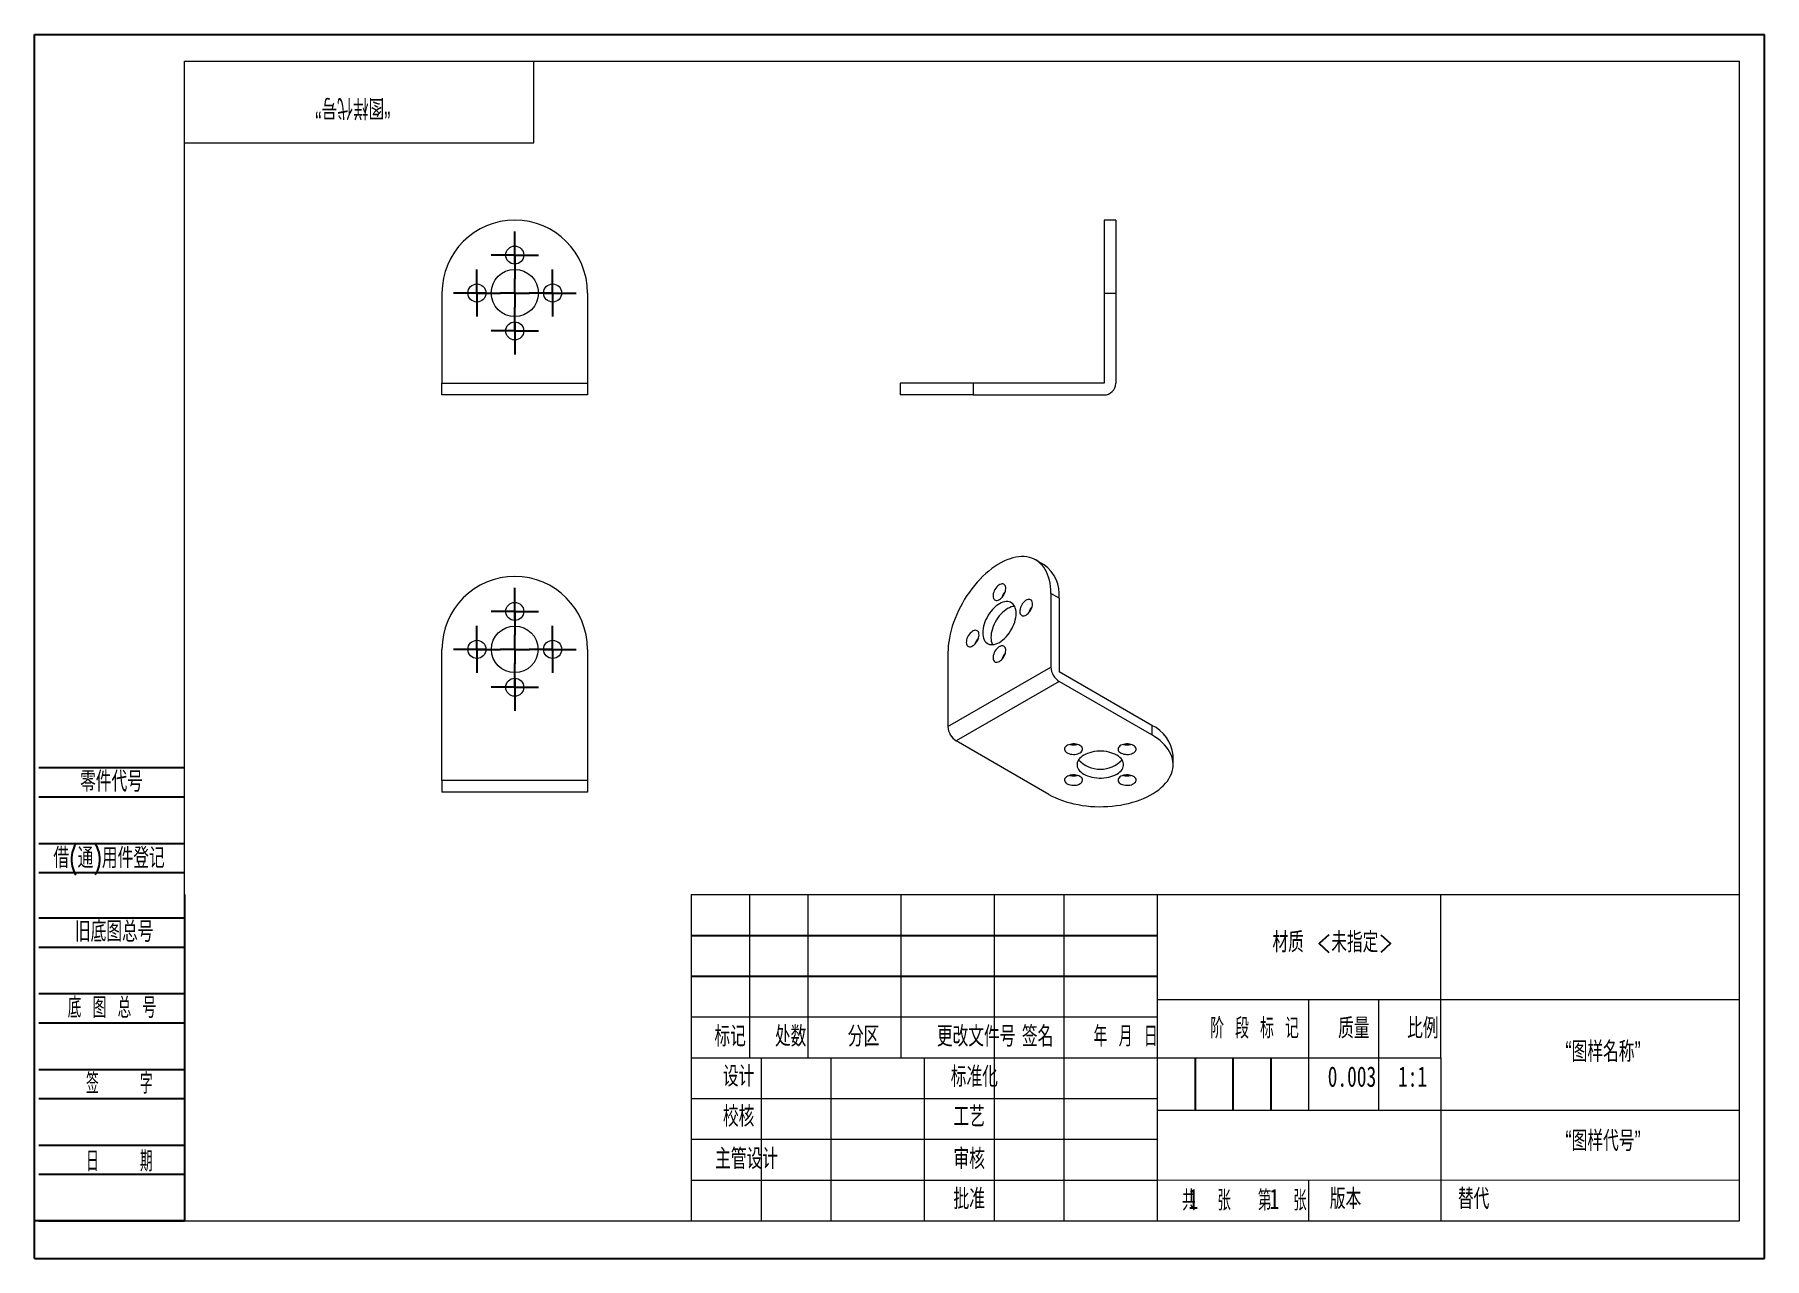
# Model space of a CAD drawing. Header units: millimetres. Extents: x 0 to 297, y 0 to 210.
import ezdxf

# ---------------------------------------------------------------- set-up
doc = ezdxf.new("R2010")
doc.units = ezdxf.units.MM
doc.layers.add('图框', color=7, linetype='Continuous')
doc.layers.add('粗实线层', color=7, linetype='Continuous', lineweight=15)
doc.styles.add('SLDTEXTSTYLE0', font='TXT', dxfattribs={"width": 0.7, "bigfont": 'bigfont'})
doc.styles.add('SLDTEXTSTYLE1', font='TXT', dxfattribs={"width": 0.6, "bigfont": 'bigfont'})
doc.styles.add('SLDTEXTSTYLE2', font='TXT', dxfattribs={"width": 0.614286, "bigfont": 'bigfont'})
doc.styles.add('SLDTEXTSTYLE3', font='TXT', dxfattribs={"width": 0.62, "bigfont": 'bigfont'})
doc.styles.add('SLDTEXTSTYLE4', font='TXT', dxfattribs={"width": 0.566667, "bigfont": 'bigfont'})
doc.styles.add('SLDTEXTSTYLE5', font='TXT', dxfattribs={"width": 0.7})

# ---------------------------------------------------------------- blocks, each defined once
blk = doc.blocks.new('SW_CENTERMARKSYMBOL_0')
at = {"layer": '图框', "color": 0}
for p, q in [((0, 5), (0, 6.55)), ((-5, 0), (-6.55, 0)), ((0, 0), (-2.5, 0)), ((0, 0), (0, 2.5)), ((0, 0), (0, -2.5)), ((0, 0), (2.5, 0)), ((5, 0), (6.55, 0)), ((0, -5), (0, -6.55))]:
    blk.add_line(p, q, dxfattribs=at)
blk = doc.blocks.new('SW_CENTERMARKSYMBOL_1')
at = {"layer": '图框', "color": 0}
for p, q in [((0, 2.5), (0, 4.05)), ((-2.5, 0), (-4.05, 0)), ((0, 0), (-2.5, 0)), ((0, 0), (0, 2.5)), ((0, 0), (0, -2.5)), ((0, 0), (2.5, 0)), ((2.5, 0), (4.05, 0)), ((0, -2.5), (0, -4.05))]:
    blk.add_line(p, q, dxfattribs=at)
blk = doc.blocks.new('SW_CENTERMARKSYMBOL_2')
at = {"layer": '图框', "color": 0}
for p, q in [((0, 2.5), (0, 4.05)), ((-2.5, 0), (-4.05, 0)), ((0, 0), (-2.5, 0)), ((0, 0), (0, 2.5)), ((0, 0), (0, -2.5)), ((0, 0), (2.5, 0)), ((2.5, 0), (4.05, 0)), ((0, -2.5), (0, -4.05))]:
    blk.add_line(p, q, dxfattribs=at)
blk = doc.blocks.new('SW_CENTERMARKSYMBOL_3')
at = {"layer": '图框', "color": 0}
for p, q in [((0, 2.5), (0, 4.05)), ((-2.5, 0), (-4.05, 0)), ((0, 0), (-2.5, 0)), ((0, 0), (0, 2.5)), ((0, 0), (0, -2.5)), ((0, 0), (2.5, 0)), ((2.5, 0), (4.05, 0)), ((0, -2.5), (0, -4.05))]:
    blk.add_line(p, q, dxfattribs=at)
blk = doc.blocks.new('SW_CENTERMARKSYMBOL_4')
at = {"layer": '图框', "color": 0}
for p, q in [((0, 2.5), (0, 4.05)), ((-2.5, 0), (-4.05, 0)), ((0, 0), (-2.5, 0)), ((0, 0), (0, 2.5)), ((0, 0), (0, -2.5)), ((0, 0), (2.5, 0)), ((2.5, 0), (4.05, 0)), ((0, -2.5), (0, -4.05))]:
    blk.add_line(p, q, dxfattribs=at)
blk = doc.blocks.new('SW_CENTERMARKSYMBOL_5')
at = {"layer": '图框', "color": 0}
for p, q in [((0, 5), (0, 6.5)), ((-5, 0), (-6.5, 0)), ((0, 0), (-2.5, 0)), ((0, 0), (0, 2.5)), ((0, 0), (0, -2.5)), ((0, 0), (2.5, 0)), ((5, 0), (6.5, 0)), ((0, -5), (0, -6.5))]:
    blk.add_line(p, q, dxfattribs=at)
blk = doc.blocks.new('SW_CENTERMARKSYMBOL_6')
at = {"layer": '图框', "color": 0}
for p, q in [((0, 2.5), (0, 4.05)), ((-2.5, 0), (-4.05, 0)), ((0, 0), (-2.5, 0)), ((0, 0), (0, 2.5)), ((0, 0), (0, -2.5)), ((0, 0), (2.5, 0)), ((2.5, 0), (4.05, 0)), ((0, -2.5), (0, -4.05))]:
    blk.add_line(p, q, dxfattribs=at)
blk = doc.blocks.new('SW_CENTERMARKSYMBOL_7')
at = {"layer": '图框', "color": 0}
for p, q in [((0, 2.5), (0, 4.05)), ((-2.5, 0), (-4.05, 0)), ((0, 0), (-2.5, 0)), ((0, 0), (0, 2.5)), ((0, 0), (0, -2.5)), ((0, 0), (2.5, 0)), ((2.5, 0), (4.05, 0)), ((0, -2.5), (0, -4.05))]:
    blk.add_line(p, q, dxfattribs=at)
blk = doc.blocks.new('SW_CENTERMARKSYMBOL_8')
at = {"layer": '图框', "color": 0}
for p, q in [((0, 2.5), (0, 4.05)), ((-2.5, 0), (-4.05, 0)), ((0, 0), (-2.5, 0)), ((0, 0), (0, 2.5)), ((0, 0), (0, -2.5)), ((0, 0), (2.5, 0)), ((2.5, 0), (4.05, 0)), ((0, -2.5), (0, -4.05))]:
    blk.add_line(p, q, dxfattribs=at)
blk = doc.blocks.new('SW_CENTERMARKSYMBOL_9')
at = {"layer": '图框', "color": 0}
for p, q in [((0, 2.5), (0, 4.05)), ((-2.5, 0), (-4.05, 0)), ((0, 0), (-2.5, 0)), ((0, 0), (0, 2.5)), ((0, 0), (0, -2.5)), ((0, 0), (2.5, 0)), ((2.5, 0), (4.05, 0)), ((0, -2.5), (0, -4.05))]:
    blk.add_line(p, q, dxfattribs=at)

msp = doc.modelspace()

# ---------------------------------------------------------------- linework, layer by layer
at = {"color": 7, "linetype": 'Continuous', "lineweight": 15}
for p, q in [((185.62, 178.16), (183.62, 178.16)), ((183.62, 178.16), (183.62, 165.66)), ((185.62, 178.16), (185.62, 165.66)), ((69.94, 165.66), (69.94, 150.16)), ((94.94, 165.66), (94.94, 150.16)), ((183.62, 165.66), (183.62, 150.16)), ((183.62, 165.66), (185.62, 165.66)), ((185.62, 165.66), (185.62, 150.16)), ((69.94, 150.16), (94.94, 150.16)), ((69.94, 148.16), (69.94, 150.16)), ((94.94, 150.16), (94.94, 148.16)), ((148.62, 150.16), (148.62, 148.16)), ((161.12, 150.16), (148.62, 150.16)), ((161.12, 150.16), (161.12, 148.16)), ((183.62, 150.16), (161.12, 150.16)), ((94.94, 148.16), (69.94, 148.16)), ((161.12, 148.16), (148.62, 148.16)), ((161.12, 148.16), (183.62, 148.16)), ((173.31, 119.03), (171.9, 119.84)), ((175.9, 113.3), (174.49, 114.12)), ((174.49, 114.12), (174.49, 101.46)), ((175.9, 113.3), (175.9, 100.65)), ((69.94, 82.01), (69.94, 104.51)), ((94.94, 104.51), (94.94, 82.01)), ((156.81, 103.91), (156.81, 91.26)), ((156.81, 91.26), (174.49, 101.46)), ((175.9, 99.01), (158.22, 88.81)), ((191.81, 91.46), (175.9, 100.65)), ((191.81, 89.83), (175.9, 99.01)), ((191.81, 91.46), (191.81, 89.83)), ((174.13, 79.62), (158.22, 88.81)), ((195.47, 84.73), (195.47, 86.36)), ((69.94, 82.01), (69.94, 80.01)), ((94.94, 82.01), (69.94, 82.01)), ((94.94, 82.01), (94.94, 80.01)), ((94.94, 80.01), (69.94, 80.01))]:
    msp.add_line(p, q, dxfattribs=at)
at = {"color": 7, "linetype": 'Continuous', "lineweight": 15, "flags": 128}
for points in [[(174.49, 114.12), (174.47, 114.71), (174.43, 115.29), (174.35, 115.84), (174.24, 116.37), (174.1, 116.88), (173.93, 117.35), (173.74, 117.8), (173.51, 118.22), (173.26, 118.6), (172.98, 118.95), (172.67, 119.27), (172.34, 119.54), (171.99, 119.79), (171.62, 119.99), (171.22, 120.16), (170.8, 120.28), (170.37, 120.37), (169.92, 120.42), (169.45, 120.43), (168.97, 120.39), (168.48, 120.32), (167.98, 120.21), (167.47, 120.06), (166.95, 119.86), (166.43, 119.64), (165.91, 119.37), (165.39, 119.07), (164.86, 118.73), (164.34, 118.36), (163.83, 117.95), (163.32, 117.52), (162.82, 117.05), (162.33, 116.56), (161.85, 116.04), (161.38, 115.49), (160.93, 114.92), (160.5, 114.33), (160.08, 113.73), (159.68, 113.1), (159.31, 112.46), (158.95, 111.81), (158.62, 111.15), (158.32, 110.49), (158.04, 109.81), (157.79, 109.14), (157.56, 108.46), (157.36, 107.79), (157.2, 107.12), (157.06, 106.45), (156.95, 105.8), (156.87, 105.16), (156.83, 104.53), (156.81, 103.91)], [(165.65, 113.06), (165.83, 113.18), (166.01, 113.34), (166.18, 113.53), (166.34, 113.74), (166.47, 113.96), (166.58, 114.2), (166.67, 114.44), (166.72, 114.68), (166.74, 114.9), (166.74, 115.11), (166.7, 115.3), (166.63, 115.46), (166.53, 115.58), (166.41, 115.68), (166.26, 115.73), (166.1, 115.74), (165.93, 115.71), (165.74, 115.64), (165.56, 115.53), (165.37, 115.39), (165.2, 115.22), (165.04, 115.02), (164.89, 114.8), (164.77, 114.57), (164.67, 114.33), (164.6, 114.09), (164.56, 113.86), (164.55, 113.64), (164.58, 113.44), (164.63, 113.26), (164.72, 113.12), (164.83, 113.01), (164.96, 112.94), (165.11, 112.91), (165.28, 112.92), (165.46, 112.97), (165.65, 113.06)], [(170.25, 110.4), (170.43, 110.53), (170.61, 110.69), (170.78, 110.87), (170.93, 111.08), (171.07, 111.31), (171.18, 111.54), (171.26, 111.78), (171.32, 112.02), (171.34, 112.25), (171.33, 112.46), (171.29, 112.65), (171.22, 112.8), (171.13, 112.93), (171, 113.02), (170.86, 113.07), (170.7, 113.08), (170.52, 113.05), (170.34, 112.98), (170.15, 112.88), (169.97, 112.73), (169.79, 112.56), (169.63, 112.36), (169.49, 112.15), (169.36, 111.91), (169.27, 111.67), (169.2, 111.44), (169.16, 111.2), (169.15, 110.98), (169.17, 110.78), (169.23, 110.61), (169.31, 110.47), (169.42, 110.36), (169.56, 110.29), (169.71, 110.26), (169.88, 110.27), (170.06, 110.32), (170.25, 110.4)], [(165.65, 105.71), (165.95, 105.9), (166.24, 106.13), (166.53, 106.38), (166.81, 106.67), (167.08, 106.98), (167.33, 107.31), (167.57, 107.66), (167.78, 108.03), (167.97, 108.41), (168.13, 108.79), (168.27, 109.18), (168.37, 109.57), (168.45, 109.95), (168.5, 110.31), (168.51, 110.67), (168.5, 111.01), (168.45, 111.32), (168.37, 111.61), (168.27, 111.87), (168.13, 112.1), (167.97, 112.3), (167.78, 112.46), (167.57, 112.58), (167.33, 112.66), (167.08, 112.71), (166.81, 112.71), (166.53, 112.67), (166.24, 112.59), (165.95, 112.48), (165.65, 112.32), (165.35, 112.13), (165.05, 111.91), (164.76, 111.65), (164.48, 111.36), (164.22, 111.05), (163.97, 110.72), (163.73, 110.37), (163.52, 110), (163.33, 109.62), (163.17, 109.24), (163.03, 108.85), (162.93, 108.47), (162.85, 108.09), (162.8, 107.72), (162.79, 107.36), (162.8, 107.03), (162.85, 106.71), (162.93, 106.42), (163.03, 106.16), (163.17, 105.93), (163.33, 105.73), (163.52, 105.57), (163.73, 105.45), (163.97, 105.37), (164.22, 105.33), (164.48, 105.32), (164.76, 105.36), (165.05, 105.44), (165.35, 105.55), (165.65, 105.71)], [(168.25, 111.89), (168.23, 111.89), (167.95, 111.86), (167.66, 111.78), (167.36, 111.66), (167.06, 111.51), (166.76, 111.32), (166.47, 111.09), (166.18, 110.83), (165.9, 110.55), (165.63, 110.24), (165.38, 109.9), (165.15, 109.55), (164.94, 109.18), (164.75, 108.81), (164.58, 108.42), (164.45, 108.03), (164.34, 107.65), (164.26, 107.27), (164.22, 106.9), (164.2, 106.55), (164.22, 106.21), (164.26, 105.9), (164.34, 105.61), (164.45, 105.34), (164.46, 105.32)], [(161.05, 105.1), (161.24, 105.22), (161.42, 105.38), (161.59, 105.57), (161.74, 105.78), (161.88, 106), (161.99, 106.24), (162.07, 106.48), (162.12, 106.71), (162.15, 106.94), (162.14, 107.15), (162.1, 107.34), (162.03, 107.5), (161.93, 107.62), (161.81, 107.71), (161.67, 107.77), (161.5, 107.78), (161.33, 107.75), (161.15, 107.68), (160.96, 107.57), (160.78, 107.43), (160.6, 107.26), (160.44, 107.06), (160.29, 106.84), (160.17, 106.61), (160.07, 106.37), (160, 106.13), (159.97, 105.9), (159.96, 105.68), (159.98, 105.48), (160.04, 105.3), (160.12, 105.16), (160.23, 105.05), (160.36, 104.98), (160.52, 104.95), (160.69, 104.96), (160.87, 105.01), (161.05, 105.1)], [(165.65, 102.44), (165.83, 102.57), (166.01, 102.73), (166.18, 102.91), (166.34, 103.12), (166.47, 103.35), (166.58, 103.58), (166.67, 103.82), (166.72, 104.06), (166.74, 104.29), (166.74, 104.5), (166.7, 104.68), (166.63, 104.84), (166.53, 104.97), (166.41, 105.06), (166.26, 105.11), (166.1, 105.12), (165.93, 105.09), (165.74, 105.02), (165.56, 104.92), (165.37, 104.77), (165.2, 104.6), (165.04, 104.4), (164.89, 104.18), (164.77, 103.95), (164.67, 103.71), (164.6, 103.47), (164.56, 103.24), (164.55, 103.02), (164.58, 102.82), (164.63, 102.65), (164.72, 102.51), (164.83, 102.4), (164.96, 102.33), (165.11, 102.3), (165.28, 102.3), (165.46, 102.35), (165.65, 102.44)], [(174.13, 79.62), (174.67, 79.33), (175.24, 79.06), (175.84, 78.8), (176.46, 78.57), (177.1, 78.36), (177.77, 78.17), (178.45, 78), (179.15, 77.86), (179.86, 77.74), (180.58, 77.64), (181.31, 77.57), (182.05, 77.53), (182.79, 77.51), (183.53, 77.52), (184.27, 77.55), (185, 77.61), (185.73, 77.69), (186.45, 77.79), (187.15, 77.92), (187.84, 78.08), (188.52, 78.26), (189.17, 78.46), (189.8, 78.68), (190.41, 78.93), (190.99, 79.19), (191.55, 79.47), (192.07, 79.78), (192.56, 80.1), (193.02, 80.43), (193.44, 80.78), (193.83, 81.15), (194.18, 81.53), (194.49, 81.91), (194.75, 82.31), (194.98, 82.72), (195.17, 83.13), (195.31, 83.55), (195.41, 83.98), (195.46, 84.41), (195.47, 84.83), (195.44, 85.26), (195.36, 85.69), (195.24, 86.11), (195.08, 86.52), (194.87, 86.94), (194.63, 87.34), (194.34, 87.73), (194.01, 88.12), (193.64, 88.49), (193.24, 88.85), (192.8, 89.19), (192.32, 89.52), (191.81, 89.83)], [(179.47, 88.01), (179.27, 88.11), (179.05, 88.19), (178.8, 88.24), (178.54, 88.27), (178.28, 88.27), (178.02, 88.25), (177.77, 88.2), (177.54, 88.13), (177.33, 88.04), (177.15, 87.93), (177.01, 87.8), (176.9, 87.66), (176.84, 87.51), (176.83, 87.36), (176.86, 87.21), (176.93, 87.06), (177.04, 86.93), (177.19, 86.8), (177.38, 86.69), (177.59, 86.61), (177.83, 86.54), (178.08, 86.5), (178.34, 86.48), (178.61, 86.49), (178.86, 86.53), (179.1, 86.59), (179.32, 86.67), (179.52, 86.77), (179.68, 86.89), (179.8, 87.03), (179.88, 87.17), (179.92, 87.32), (179.92, 87.47), (179.87, 87.62), (179.78, 87.76), (179.64, 87.9), (179.47, 88.01)], [(185.8, 86.36), (185.49, 86.52), (185.15, 86.66), (184.79, 86.78), (184.41, 86.88), (184.01, 86.96), (183.6, 87.01), (183.18, 87.03), (182.76, 87.03), (182.35, 87.01), (181.94, 86.96), (181.54, 86.88), (181.16, 86.78), (180.79, 86.66), (180.46, 86.52), (180.14, 86.36), (179.86, 86.18), (179.62, 85.98), (179.41, 85.77), (179.24, 85.55), (179.11, 85.32), (179.02, 85.09), (178.98, 84.85), (178.98, 84.6), (179.02, 84.36), (179.11, 84.13), (179.24, 83.9), (179.41, 83.68), (179.62, 83.47), (179.86, 83.27), (180.14, 83.09), (180.46, 82.93), (180.79, 82.79), (181.16, 82.67), (181.54, 82.57), (181.94, 82.5), (182.35, 82.45), (182.76, 82.42), (183.18, 82.42), (183.6, 82.45), (184.01, 82.5), (184.41, 82.57), (184.79, 82.67), (185.15, 82.79), (185.49, 82.93), (185.8, 83.09), (186.08, 83.27), (186.33, 83.47), (186.54, 83.68), (186.71, 83.9), (186.84, 84.13), (186.92, 84.36), (186.97, 84.6), (186.97, 84.85), (186.92, 85.09), (186.84, 85.32), (186.71, 85.55), (186.54, 85.77), (186.33, 85.98), (186.08, 86.18), (185.8, 86.36)], [(188.67, 88.01), (188.46, 88.11), (188.24, 88.19), (187.99, 88.24), (187.73, 88.27), (187.47, 88.27), (187.21, 88.25), (186.96, 88.2), (186.73, 88.13), (186.52, 88.04), (186.34, 87.93), (186.2, 87.8), (186.1, 87.66), (186.04, 87.51), (186.02, 87.36), (186.05, 87.21), (186.12, 87.06), (186.23, 86.93), (186.38, 86.8), (186.57, 86.69), (186.78, 86.61), (187.02, 86.54), (187.28, 86.5), (187.54, 86.48), (187.8, 86.49), (188.05, 86.53), (188.3, 86.59), (188.52, 86.67), (188.71, 86.77), (188.87, 86.89), (189, 87.03), (189.08, 87.17), (189.12, 87.32), (189.11, 87.47), (189.06, 87.62), (188.97, 87.76), (188.83, 87.9), (188.67, 88.01)], [(179.47, 82.71), (179.27, 82.8), (179.05, 82.88), (178.8, 82.93), (178.54, 82.96), (178.28, 82.97), (178.02, 82.94), (177.77, 82.9), (177.54, 82.82), (177.33, 82.73), (177.15, 82.62), (177.01, 82.49), (176.9, 82.35), (176.84, 82.2), (176.83, 82.05), (176.86, 81.9), (176.93, 81.76), (177.04, 81.62), (177.19, 81.5), (177.38, 81.39), (177.59, 81.3), (177.83, 81.24), (178.08, 81.19), (178.34, 81.18), (178.61, 81.19), (178.86, 81.22), (179.1, 81.28), (179.32, 81.36), (179.52, 81.47), (179.68, 81.59), (179.8, 81.72), (179.88, 81.87), (179.92, 82.02), (179.92, 82.17), (179.87, 82.32), (179.78, 82.46), (179.64, 82.59), (179.47, 82.71)], [(188.67, 82.71), (188.46, 82.8), (188.24, 82.88), (187.99, 82.93), (187.73, 82.96), (187.47, 82.97), (187.21, 82.94), (186.96, 82.9), (186.73, 82.82), (186.52, 82.73), (186.34, 82.62), (186.2, 82.49), (186.1, 82.35), (186.04, 82.2), (186.02, 82.05), (186.05, 81.9), (186.12, 81.76), (186.23, 81.62), (186.38, 81.5), (186.57, 81.39), (186.78, 81.3), (187.02, 81.24), (187.28, 81.19), (187.54, 81.18), (187.8, 81.19), (188.05, 81.22), (188.3, 81.28), (188.52, 81.36), (188.71, 81.47), (188.87, 81.59), (189, 81.72), (189.08, 81.87), (189.12, 82.02), (189.11, 82.17), (189.06, 82.32), (188.97, 82.46), (188.83, 82.59), (188.67, 82.71)]]:
    msp.add_lwpolyline(points, dxfattribs=at)
at = {"color": 7, "linetype": 'Continuous', "lineweight": 15}
for centre, radius in [((82.44, 172.16), 1.55), ((82.44, 165.66), 4.05), ((75.94, 165.66), 1.55), ((88.94, 165.66), 1.55), ((82.44, 159.16), 1.55), ((82.44, 111.01), 1.55), ((82.44, 104.51), 4), ((75.94, 104.51), 1.55), ((88.94, 104.51), 1.55), ((82.44, 98.01), 1.55)]:
    msp.add_circle(centre, radius, dxfattribs=at)
for centre, radius, start, end in [((82.44, 165.66), 12.5, 0, 180), ((183.62, 150.16), 2, 270, 0), ((169.69, 113.94), 6.24, 354.1374, 54.5504), ((82.44, 104.51), 12.5, 0, 180), ((168.52, 112.67), 2.57, 135.7212, 164.2841), ((173.11, 110.01), 2.57, 135.7212, 164.2841), ((163.92, 104.71), 2.57, 135.7212, 164.2841), ((168.52, 102.05), 2.57, 135.7212, 164.2841), ((177.54, 101.59), 3.05, 182.3869, 237.6131), ((159.86, 91.38), 3.05, 182.3869, 237.6131), ((189.26, 85.77), 6.24, 5.4532, 65.867), ((178.38, 90.69), 2.57, 255.7396, 284.2604), ((187.57, 90.69), 2.57, 255.7396, 284.2604), ((182.97, 89.14), 5.19, 223.8874, 316.1126), ((178.38, 85.38), 2.57, 255.7396, 284.2604), ((187.57, 85.38), 2.57, 255.7396, 284.2604)]:
    msp.add_arc(centre, radius, start, end, dxfattribs=at)
at = {"layer": '图框'}
for p, q in [((-0.01, 0), (-0.01, 210)), ((-0.01, 210), (296.99, 210)), ((296.99, 0), (296.99, 210)), ((0.73, 84.22), (25.73, 84.22)), ((0.73, 79.22), (25.73, 79.22)), ((0.73, 71.22), (25.73, 71.22)), ((0.73, 66.22), (25.73, 66.22)), ((25.73, 62.43), (25.73, 6.43)), ((0.73, 58.43), (25.73, 58.43)), ((112.73, 55.43), (192.73, 55.43)), ((0.73, 53.43), (25.73, 53.43)), ((112.73, 48.43), (192.73, 48.43)), ((0.73, 45.43), (25.73, 45.43)), ((0.73, 40.43), (25.73, 40.43)), ((199.23, 34.43), (199.23, 25.43)), ((205.73, 34.43), (205.73, 25.43)), ((212.23, 34.43), (212.23, 25.43)), ((0.73, 32.43), (25.73, 32.43)), ((0.73, 27.43), (25.73, 27.43)), ((0.73, 19.43), (25.73, 19.43)), ((0.73, 14.43), (25.73, 14.43)), ((25.73, 6.43), (-0.01, 6.43)), ((0.73, 6.43), (25.73, 6.43)), ((241.42, 6.44), (241.42, 6.43)), ((-0.01, 0), (296.99, 0))]:
    msp.add_line(p, q, dxfattribs=at)
at = {"layer": '图框', "linetype": 'Continuous', "lineweight": 15}
for p, q in [((25.73, 6.43), (25.73, 205.43)), ((25.73, 205.43), (292.73, 205.43)), ((292.73, 6.43), (292.73, 205.43)), ((25.73, 6.43), (292.73, 6.43))]:
    msp.add_line(p, q, dxfattribs=at)
at = {"layer": '图框', "lineweight": 15}
for p, q in [((112.73, 62.43), (292.73, 62.43)), ((112.73, 62.43), (112.73, 6.43)), ((122.73, 62.43), (122.73, 34.43)), ((132.73, 62.43), (132.73, 34.43)), ((148.73, 62.43), (148.73, 34.43)), ((164.73, 62.43), (164.73, 6.43)), ((176.73, 62.43), (176.73, 6.43)), ((192.73, 62.43), (192.73, 6.43)), ((241.39, 62.43), (241.42, 6.44)), ((192.73, 44.43), (292.73, 44.43)), ((218.73, 44.43), (218.73, 25.43)), ((230.73, 44.43), (230.73, 25.43)), ((112.73, 41.43), (192.73, 41.43)), ((112.73, 34.43), (192.73, 34.43)), ((124.73, 34.43), (124.73, 6.43)), ((136.73, 34.43), (136.73, 6.43)), ((152.73, 34.43), (152.73, 6.43)), ((192.73, 34.43), (241.4, 34.43)), ((112.73, 27.43), (192.73, 27.43)), ((192.73, 25.43), (292.73, 25.43)), ((112.73, 20.43), (192.73, 20.43)), ((112.73, 13.43), (192.73, 13.45)), ((192.73, 13.45), (292.73, 13.48)), ((218.73, 13.46), (218.73, 6.43)), ((112.73, 6.43), (292.73, 6.43))]:
    msp.add_line(p, q, dxfattribs=at)
at = {"layer": '粗实线层'}
for p, q in [((85.73, 191.43), (85.73, 205.43)), ((25.73, 191.43), (85.73, 191.43))]:
    msp.add_line(p, q, dxfattribs=at)

# ---------------------------------------------------------------- block references
at = {"layer": '图框'}
for name, p in [('SW_CENTERMARKSYMBOL_1', (82.44, 172.16)), ('SW_CENTERMARKSYMBOL_3', (75.94, 165.66)), ('SW_CENTERMARKSYMBOL_0', (82.44, 165.66)), ('SW_CENTERMARKSYMBOL_4', (88.94, 165.66)), ('SW_CENTERMARKSYMBOL_2', (82.44, 159.16)), ('SW_CENTERMARKSYMBOL_6', (82.44, 111.01)), ('SW_CENTERMARKSYMBOL_5', (82.44, 104.51)), ('SW_CENTERMARKSYMBOL_7', (75.94, 104.51)), ('SW_CENTERMARKSYMBOL_9', (88.94, 104.51)), ('SW_CENTERMARKSYMBOL_8', (82.44, 98.01))]:
    msp.add_blockref(name, p, dxfattribs=at)

# ---------------------------------------------------------------- texts
at = {"layer": '图框', "insert": (54.64, 195.65), "char_height": 3.5, "attachment_point": 2, "rotation": 180, "style": 'SLDTEXTSTYLE0'}
msp.add_mtext('\\M+18167图样\\M+191E3\\M+18D86\\M+18168', dxfattribs=at)
at = {"layer": '图框', "char_height": 3.5}
for s, insert, attachment_point, style in [('\\M+197EB\\M+18C8F\\M+191E3\\M+18D86', (7.81, 83.58), 1, 'SLDTEXTSTYLE0'), ('\\M+18ED8(\\M+192CA)\\M+19770\\M+18C8F\\M+1936F记', (3.22, 70.47), 1, 'SLDTEXTSTYLE0'), ('\\M+18B8C\\M+192EA图总\\M+18D86', (6.92, 57.82), 1, 'SLDTEXTSTYLE0'), ('\\M+18DDE质 <\\M+196A2\\M+18E77\\M+192E8>', (222.88, 56.01), 2, 'SLDTEXTSTYLE0'), ('\\M+192EA 图 总 \\M+18D86', (5.67, 44.77), 1, 'SLDTEXTSTYLE2'), ('阶 \\M+19269 标 记', (209.45, 41.24), 2, 'SLDTEXTSTYLE2'), ('\\M+194E4\\M+197E1', (238.35, 41.24), 2, 'SLDTEXTSTYLE0'), ('标记', (119.42, 39.85), 2, 'SLDTEXTSTYLE0'), ('处\\M+19094', (129.81, 39.85), 2, 'SLDTEXTSTYLE0'), ('\\M+195AA\\M+18BE6', (142.33, 39.85), 2, 'SLDTEXTSTYLE0'), ('\\M+18D58\\M+189FC\\M+195B6\\M+18C8F\\M+18D86', (161.66, 39.85), 2, 'SLDTEXTSTYLE0'), ('签\\M+196BC', (172.2, 39.85), 2, 'SLDTEXTSTYLE0'), ('\\M+1944E \\M+18C8E \\M+193FA', (187.32, 39.85), 2, 'SLDTEXTSTYLE3'), ('质\\M+197CA', (226.5, 41.24), 2, 'SLDTEXTSTYLE0'), ('\\M+18167图样\\M+196BC\\M+18FCC\\M+18168', (269.29, 37.22), 2, 'SLDTEXTSTYLE0'), ('设计', (120.87, 32.99), 2, 'SLDTEXTSTYLE0'), ('标\\M+18F79\\M+189BB', (161.34, 32.92), 2, 'SLDTEXTSTYLE0'), ('0.003', (226.18, 32.95), 2, 'SLDTEXTSTYLE5'), ('1:1', (236.58, 32.95), 2, 'SLDTEXTSTYLE5'), ('签    \\M+18E9A', (14.54, 31.76), 2, 'SLDTEXTSTYLE4'), ('\\M+18D5A\\M+18A6A', (120.87, 26.11), 2, 'SLDTEXTSTYLE0'), ('\\M+18D48艺', (160.46, 26.07), 2, 'SLDTEXTSTYLE0'), ('\\M+18167图样\\M+191E3\\M+18D86\\M+18168', (269.29, 21.92), 2, 'SLDTEXTSTYLE0'), ('\\M+193FA    \\M+18AFA', (14.54, 18.41), 2, 'SLDTEXTSTYLE4'), ('\\M+18EE5\\M+18AC7设计', (122.23, 18.83), 2, 'SLDTEXTSTYLE0'), ('审\\M+18A6A', (160.46, 18.83), 2, 'SLDTEXTSTYLE0'), ('\\M+194E1\\M+18F79', (160.46, 11.95), 2, 'SLDTEXTSTYLE0'), ('\\M+18BA4  张', (201.21, 11.69), 2, 'SLDTEXTSTYLE1'), ('\\M+191E6  张', (214.23, 11.69), 2, 'SLDTEXTSTYLE1'), ('\\M+194C5\\M+1967B', (225.07, 11.96), 2, 'SLDTEXTSTYLE0'), ('\\M+191D6\\M+191E3', (244.37, 11.96), 1, 'SLDTEXTSTYLE0'), ('1', (198.12, 11.96), 1, 'SLDTEXTSTYLE5'), ('1', (212.02, 11.96), 1, 'SLDTEXTSTYLE5')]:
    msp.add_mtext(s, dxfattribs=dict(at, insert=insert, attachment_point=attachment_point, style=style))

doc.saveas('drawing.dxf')
